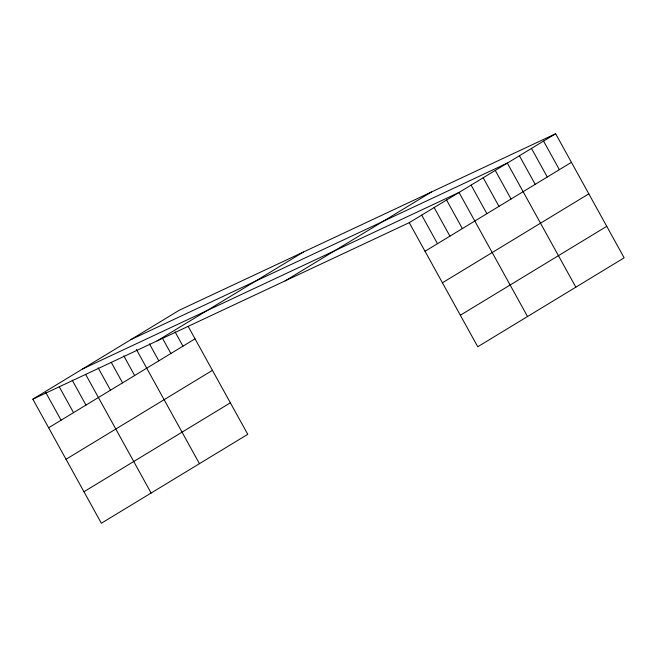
<?xml version="1.0" encoding="UTF-8"?>
<svg xmlns="http://www.w3.org/2000/svg" width="657" height="657" viewBox="0 0 657 657"><rect width="100%" height="100%" fill="white"/><g stroke="black" fill="none" stroke-linecap="round" stroke-linejoin="round"><path stroke-width="0.99" d="M32.85 399.169L179.254 310.244L555.65 133.749L624.15 257.831L477.746 346.756L409.245 222.674L32.85 399.169L101.35 523.251L247.755 434.326L188.132 326.324M157.064 340.926L303.468 252.001M285.039 280.917L431.444 191.992M48.634 427.764L195.039 338.831M409.245 222.674L555.65 133.749M66.029 459.276L212.433 370.343M425.03 251.27L571.434 162.336M83.956 491.74L230.361 402.815M442.424 282.781L588.828 193.848M460.352 315.245L606.756 226.32M130.94 339.587L507.335 163.092L575.836 287.175M82.626 368.93L459.021 192.435L527.522 316.526M543.577 141.083L559.362 169.678M531.497 148.416L547.281 177.012M519.416 155.758L535.2 184.346M495.263 170.426L511.047 199.022M483.182 177.768L498.967 206.355M471.102 185.102L486.886 213.697M446.579 199.999L462.364 228.595M434.137 207.555L449.922 236.15M421.695 215.118L437.48 243.706M175.066 331.875L182.958 346.173M162.501 338.314L170.886 353.507M149.435 343.866L158.805 360.841M136.369 349.417L199.441 463.67M123.795 355.856L134.644 375.517M111.222 362.303L122.572 382.85M98.156 367.854L110.491 390.192M85.591 374.293L151.126 493.021M72.155 380.066L85.968 405.09M59.22 386.735L73.527 412.645M45.785 392.5L61.076 420.201"/></g></svg>
